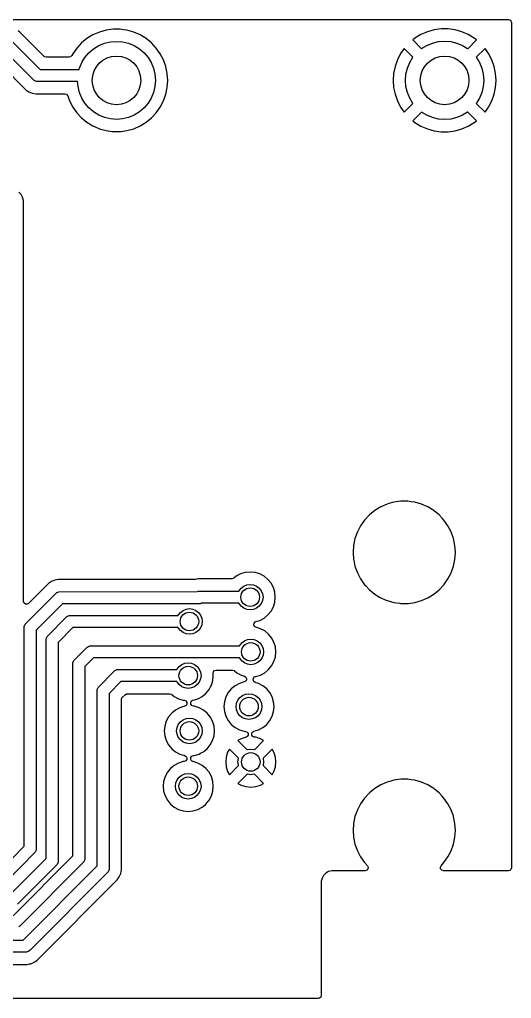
# Model space of a CAD drawing. Extents: x 68 to 141, y -145.2 to -105.
# Drawn here: x 120.76 to 141, y -145.25 to -105 of the extents above; entities that cross this region are included whole.
import ezdxf

# ---------------------------------------------------------------- set-up
doc = ezdxf.new("R2010")
doc.units = 0
doc.layers.add('BLACK', color=7, linetype='CONTINUOUS')

msp = doc.modelspace()

# ---------------------------------------------------------------- linework, layer by layer
at = {"layer": 'BLACK', "linetype": 'CONTINUOUS'}
for p, q in [((68.1245, -105.0005), (140.8755, -105.0005)), ((140.8755, -105.0005), (140.942539, -105.020185)), ((140.942539, -105.020185), (140.988294, -105.072989)), ((124.320999, -105.435567), (124.043892, -105.513209)), ((124.321006, -105.435566), (124.320999, -105.435567)), ((124.606107, -105.396379), (124.321006, -105.435566)), ((124.606108, -105.396379), (124.606107, -105.396379)), ((124.893892, -105.396379), (124.606108, -105.396379)), ((124.893893, -105.396379), (124.893892, -105.396379)), ((125.036443, -105.415972), (124.893893, -105.396379)), ((125.178994, -105.435566), (125.036443, -105.415972)), ((125.178995, -105.435566), (125.178994, -105.435566)), ((125.179, -105.435567), (125.178995, -105.435566)), ((125.456107, -105.513209), (125.179, -105.435567)), ((137.819199, -105.426901), (137.540925, -105.50487)), ((137.819205, -105.4269), (137.819199, -105.426901)), ((138.105503, -105.387549), (137.819205, -105.4269)), ((138.394497, -105.387549), (138.105503, -105.387549)), ((138.680794, -105.4269), (138.394497, -105.387549)), ((138.6808, -105.426901), (138.680794, -105.4269)), ((138.959074, -105.50487), (138.6808, -105.426901)), ((140.988294, -105.072989), (140.9995, -105.1245)), ((140.9995, -105.1245), (140.9995, -139.8755)), ((120.778414, -105.517046), (120.704729, -105.467812)), ((120.778421, -105.517052), (120.778414, -105.517046)), ((121.774548, -106.513181), (120.778421, -105.517052)), ((123.534042, -105.777394), (123.310815, -105.959002)), ((123.534046, -105.777391), (123.534042, -105.777394)), ((123.77994, -105.627859), (123.534046, -105.777391)), ((124.043892, -105.513209), (123.77994, -105.627859)), ((125.720059, -105.627859), (125.456107, -105.513209)), ((125.965953, -105.777391), (125.720059, -105.627859)), ((125.965957, -105.777394), (125.965953, -105.777391)), ((126.189184, -105.959002), (125.965957, -105.777394)), ((137.028944, -105.770159), (136.943348, -105.839795)), ((136.943348, -105.839795), (137.300514, -106.196961)), ((137.028946, -105.770158), (137.028944, -105.770159)), ((137.275871, -105.619998), (137.028946, -105.770158)), ((137.540925, -105.50487), (137.275871, -105.619998)), ((139.224128, -105.619998), (138.959074, -105.50487)), ((139.199484, -106.19696), (139.55665, -105.839795)), ((139.471054, -105.770158), (139.224128, -105.619998)), ((139.55665, -105.839795), (139.471054, -105.770158)), ((120.439074, -105.892314), (121.607736, -107.054561)), ((123.114382, -106.16933), (122.94843, -106.404431)), ((123.310815, -105.959002), (123.114382, -106.16933)), ((123.616422, -106.366422), (123.807709, -106.203048)), ((123.807709, -106.203048), (124.022198, -106.071609)), ((124.022198, -106.071609), (124.254608, -105.975341)), ((124.254608, -105.975341), (124.499217, -105.916616)), ((124.499217, -105.916616), (124.75, -105.896879)), ((124.75, -105.896879), (125.000783, -105.916616)), ((125.000783, -105.916616), (125.245392, -105.975341)), ((125.245392, -105.975341), (125.477802, -106.071609)), ((125.477802, -106.071609), (125.692291, -106.203048)), ((125.692291, -106.203048), (125.883578, -106.366422)), ((126.385617, -106.16933), (126.189184, -105.959002)), ((126.551569, -106.404431), (126.385617, -106.16933)), ((136.587933, -106.191488), (136.440867, -106.399832)), ((136.587934, -106.191488), (136.587933, -106.191488)), ((136.94696, -106.550514), (136.587934, -106.191488)), ((137.300514, -106.196961), (137.302225, -106.1955)), ((137.302225, -106.1955), (137.517963, -106.063296)), ((137.517963, -106.063296), (137.751725, -105.966468)), ((137.751725, -105.966468), (137.997757, -105.907401)), ((137.997757, -105.907401), (138.25, -105.887549)), ((138.25, -105.887549), (138.502243, -105.907401)), ((138.502243, -105.907401), (138.748275, -105.966468)), ((138.748275, -105.966468), (138.982037, -106.063296)), ((138.982037, -106.063296), (139.197775, -106.1955)), ((139.197775, -106.1955), (139.199484, -106.19696)), ((139.912064, -106.191488), (139.553038, -106.550513)), ((139.912065, -106.191488), (139.912064, -106.191488)), ((140.059136, -106.399839), (139.912065, -106.191488)), ((121.360925, -107.507685), (120.192043, -106.34522)), ((121.79519, -106.529815), (121.774548, -106.513181)), ((121.862229, -106.5495), (121.79519, -106.529815)), ((122.797855, -106.5495), (121.862229, -106.5495)), ((122.859632, -106.533015), (122.797855, -106.5495)), ((122.907953, -106.482548), (122.859632, -106.533015)), ((122.948426, -106.404437), (122.907953, -106.482548)), ((122.94843, -106.404431), (122.948426, -106.404437)), ((123.321609, -106.772198), (123.453048, -106.557709)), ((123.453048, -106.557709), (123.616422, -106.366422)), ((125.883578, -106.366422), (126.046952, -106.557709)), ((126.046952, -106.557709), (126.178391, -106.772198)), ((126.551573, -106.404437), (126.551569, -106.404431)), ((126.683975, -106.65996), (126.551573, -106.404437)), ((136.307907, -106.656434), (136.211132, -106.92873)), ((136.440863, -106.399838), (136.307907, -106.656434)), ((136.440867, -106.399832), (136.440863, -106.399838)), ((136.813296, -106.767963), (136.9455, -106.552225)), ((136.9455, -106.552225), (136.94696, -106.550514)), ((139.553038, -106.550513), (139.5545, -106.552225)), ((139.5545, -106.552225), (139.686704, -106.767963)), ((140.192092, -106.656434), (140.059136, -106.399839)), ((140.288867, -106.92873), (140.192092, -106.656434)), ((120.025451, -106.886819), (121.02158, -107.882948)), ((121.607736, -107.054561), (123.213946, -107.052071)), ((123.213946, -107.052071), (123.225341, -107.004608)), ((123.225341, -107.004608), (123.321609, -106.772198)), ((126.178391, -106.772198), (126.274659, -107.004608)), ((126.274659, -107.004608), (126.333384, -107.249217)), ((126.780346, -106.931124), (126.683974, -106.65996)), ((126.683974, -106.65996), (126.683975, -106.65996)), ((126.838897, -107.212888), (126.780346, -106.931124)), ((136.211127, -106.928746), (136.152334, -107.21168)), ((136.211132, -106.92873), (136.211127, -106.928746)), ((136.657401, -107.247757), (136.716468, -107.001725)), ((136.716468, -107.001725), (136.813296, -106.767963)), ((139.686704, -106.767963), (139.783532, -107.001725)), ((139.783532, -107.001725), (139.842599, -107.247757)), ((140.288872, -106.928746), (140.288867, -106.92873)), ((140.347665, -107.21168), (140.288872, -106.928746)), ((126.333384, -107.249217), (126.353121, -107.5)), ((126.858536, -107.5), (126.838897, -107.212888)), ((136.152333, -107.211682), (136.132613, -107.5)), ((136.152334, -107.21168), (136.152333, -107.211682)), ((136.637549, -107.5), (136.657401, -107.247757)), ((139.842599, -107.247757), (139.862451, -107.5)), ((140.347666, -107.211682), (140.347665, -107.21168)), ((140.367386, -107.5), (140.347666, -107.211682)), ((121.361107, -107.507867), (121.360925, -107.507685)), ((121.451227, -107.545196), (121.361107, -107.507867)), ((121.5, -107.55), (121.451227, -107.545196)), ((123.150612, -107.547441), (121.5, -107.55)), ((123.166616, -107.750783), (123.150612, -107.547441)), ((123.225341, -107.995392), (123.166616, -107.750783)), ((126.333384, -107.750783), (126.274659, -107.995392)), ((126.353121, -107.5), (126.333384, -107.750783)), ((126.780346, -108.068876), (126.838897, -107.787112)), ((126.838897, -107.787112), (126.858536, -107.5)), ((136.132613, -107.5), (136.152333, -107.788317)), ((136.152333, -107.788317), (136.152334, -107.788319)), ((136.152334, -107.788319), (136.211127, -108.071253)), ((136.657401, -107.752243), (136.637549, -107.5)), ((136.716468, -107.998275), (136.657401, -107.752243)), ((139.842599, -107.752243), (139.783532, -107.998275)), ((139.862451, -107.5), (139.842599, -107.752243)), ((140.288872, -108.071253), (140.347665, -107.788319)), ((140.347665, -107.788319), (140.347666, -107.788317)), ((140.347666, -107.788317), (140.367386, -107.5)), ((121.02158, -107.882948), (121.021584, -107.882951)), ((121.021584, -107.882951), (121.144498, -107.96508)), ((121.144498, -107.96508), (121.144511, -107.965087)), ((121.144511, -107.965087), (121.281082, -108.021656)), ((121.281082, -108.021656), (121.281087, -108.021658)), ((121.281087, -108.021658), (121.281091, -108.021658)), ((121.281091, -108.021658), (121.281092, -108.021659)), ((121.281092, -108.021659), (121.426079, -108.0505)), ((121.426079, -108.0505), (121.426082, -108.0505)), ((121.426082, -108.0505), (121.573917, -108.0505)), ((121.573917, -108.0505), (122.625594, -108.0505)), ((122.625594, -108.0505), (122.692633, -108.070185)), ((122.692633, -108.070185), (122.738388, -108.122989)), ((122.738388, -108.122989), (122.742434, -108.132975)), ((122.742434, -108.132975), (122.816025, -108.340039)), ((123.321609, -108.227802), (123.225341, -107.995392)), ((123.453048, -108.442291), (123.321609, -108.227802)), ((126.178391, -108.227802), (126.046952, -108.442291)), ((126.274659, -107.995392), (126.178391, -108.227802)), ((126.683973, -108.340043), (126.780346, -108.068876)), ((136.211127, -108.071253), (136.211132, -108.071269)), ((136.211132, -108.071269), (136.307907, -108.343565)), ((136.813296, -108.232037), (136.716468, -107.998275)), ((136.9455, -108.447775), (136.813296, -108.232037)), ((139.686704, -108.232037), (139.5545, -108.447775)), ((139.783532, -107.998275), (139.686704, -108.232037)), ((140.192092, -108.343565), (140.288867, -108.071269)), ((140.288867, -108.071269), (140.288872, -108.071253)), ((122.816025, -108.340039), (122.816024, -108.340039)), ((122.816024, -108.340039), (122.948426, -108.595562)), ((122.948426, -108.595562), (122.94843, -108.595568)), ((122.94843, -108.595568), (123.114382, -108.830669)), ((123.616422, -108.633578), (123.453048, -108.442291)), ((123.807709, -108.796952), (123.616422, -108.633578)), ((125.883578, -108.633578), (125.692291, -108.796952)), ((126.046952, -108.442291), (125.883578, -108.633578)), ((126.385615, -108.830672), (126.551574, -108.595561)), ((126.551574, -108.595561), (126.683973, -108.340043)), ((136.307907, -108.343565), (136.440863, -108.60016)), ((136.440863, -108.60016), (136.587934, -108.80851)), ((136.587934, -108.80851), (136.946959, -108.449484)), ((136.946959, -108.449484), (136.9455, -108.447775)), ((139.5545, -108.447775), (139.553039, -108.449485)), ((139.553039, -108.449485), (139.912064, -108.80851)), ((139.912065, -108.80851), (140.059136, -108.60016)), ((140.059136, -108.60016), (140.192092, -108.343565)), ((123.114382, -108.830669), (123.310815, -109.040997)), ((123.310815, -109.040997), (123.534042, -109.222605)), ((124.022198, -108.928391), (123.807709, -108.796952)), ((124.254608, -109.024659), (124.022198, -108.928391)), ((124.499217, -109.083384), (124.254608, -109.024659)), ((125.245392, -109.024659), (125.000783, -109.083384)), ((125.477802, -108.928391), (125.245392, -109.024659)), ((125.692291, -108.796952), (125.477802, -108.928391)), ((125.965951, -109.22261), (126.189188, -109.040994)), ((126.189188, -109.040994), (126.385615, -108.830672)), ((137.300513, -108.803037), (136.943348, -109.160203)), ((137.302225, -108.8045), (137.300513, -108.803037)), ((137.517963, -108.936704), (137.302225, -108.8045)), ((137.751725, -109.033532), (137.517963, -108.936704)), ((137.997757, -109.092599), (137.751725, -109.033532)), ((138.748275, -109.033532), (138.502243, -109.092599)), ((138.982037, -108.936704), (138.748275, -109.033532)), ((139.197775, -108.8045), (138.982037, -108.936704)), ((139.199486, -108.803038), (139.197775, -108.8045)), ((139.55665, -109.160203), (139.199486, -108.803038)), ((139.912064, -108.80851), (139.912065, -108.80851)), ((123.534042, -109.222605), (123.534046, -109.222608)), ((123.534046, -109.222608), (123.534048, -109.222609)), ((123.534048, -109.222609), (123.534049, -109.22261)), ((123.534049, -109.22261), (123.779936, -109.372138)), ((123.779936, -109.372138), (123.779938, -109.372139)), ((123.779938, -109.372139), (123.77994, -109.37214)), ((123.77994, -109.37214), (123.874995, -109.413428)), ((123.874995, -109.413428), (124.043894, -109.486791)), ((124.75, -109.103121), (124.499217, -109.083384)), ((125.000783, -109.083384), (124.75, -109.103121)), ((125.456106, -109.486791), (125.720064, -109.372138)), ((125.720064, -109.372138), (125.965951, -109.22261)), ((136.943348, -109.160203), (136.943348, -109.160204)), ((136.943348, -109.160204), (137.028938, -109.229836)), ((137.028938, -109.229836), (137.028943, -109.229839)), ((137.028943, -109.229839), (137.275871, -109.380001)), ((137.275871, -109.380001), (137.540925, -109.495129)), ((138.25, -109.112451), (137.997757, -109.092599)), ((138.502243, -109.092599), (138.25, -109.112451)), ((138.959074, -109.495129), (139.224128, -109.380001)), ((139.224128, -109.380001), (139.471054, -109.229841)), ((139.471054, -109.229841), (139.55665, -109.160203)), ((124.043894, -109.486791), (124.321006, -109.564434)), ((124.321006, -109.564434), (124.571655, -109.598885)), ((124.571655, -109.598885), (124.606107, -109.603621)), ((124.606107, -109.603621), (124.606108, -109.603621)), ((124.606108, -109.603621), (124.893893, -109.603621)), ((124.893893, -109.603621), (124.92463, -109.599396)), ((124.92463, -109.599396), (125.178994, -109.564434)), ((125.178994, -109.564434), (125.456106, -109.486791)), ((137.540925, -109.495129), (137.819199, -109.573098)), ((137.819199, -109.573098), (137.819205, -109.573099)), ((137.819205, -109.573099), (138.105503, -109.612451)), ((138.105503, -109.612451), (138.394497, -109.612451)), ((138.394497, -109.612451), (138.680794, -109.573099)), ((138.680794, -109.573099), (138.6808, -109.573098)), ((138.6808, -109.573098), (138.959074, -109.495129)), ((120.822488, -112.19278), (120.729302, -112.099594)), ((120.88838, -112.306908), (120.822488, -112.19278)), ((120.922488, -112.434202), (120.88838, -112.306908)), ((120.922488, -112.434204), (120.922488, -112.434202)), ((120.922488, -126.90797), (120.922488, -112.434204)), ((135.621382, -125.038604), (135.375853, -125.187914)), ((135.884935, -124.924128), (135.621382, -125.038604)), ((135.884936, -124.924128), (135.884935, -124.924128)), ((135.884939, -124.924126), (135.884936, -124.924128)), ((135.884942, -124.924126), (135.884939, -124.924126)), ((135.953861, -124.904815), (135.884942, -124.924126)), ((136.161635, -124.8466), (135.953861, -124.904815)), ((136.161642, -124.846599), (136.161635, -124.8466)), ((136.446321, -124.80747), (136.161642, -124.846599)), ((136.446322, -124.80747), (136.446321, -124.80747)), ((136.733678, -124.80747), (136.446322, -124.80747)), ((136.733679, -124.80747), (136.733678, -124.80747)), ((136.876018, -124.827034), (136.733679, -124.80747)), ((137.018358, -124.846599), (136.876018, -124.827034)), ((137.018359, -124.846599), (137.018358, -124.846599)), ((137.018364, -124.8466), (137.018359, -124.846599)), ((137.165578, -124.887847), (137.018364, -124.8466)), ((137.295058, -124.924126), (137.165578, -124.887847)), ((137.295061, -124.924127), (137.295058, -124.924126)), ((137.295063, -124.924128), (137.295061, -124.924127)), ((137.558617, -125.038604), (137.295063, -124.924128)), ((137.804146, -125.187914), (137.558617, -125.038604)), ((135.15295, -125.369259), (134.956812, -125.579269)), ((135.375853, -125.187914), (135.15295, -125.369259)), ((137.839867, -125.216975), (137.804146, -125.187914)), ((138.027053, -125.369262), (137.839867, -125.216975)), ((138.144554, -125.495075), (138.027053, -125.369262)), ((138.223187, -125.579269), (138.144554, -125.495075)), ((134.791098, -125.814034), (134.658894, -126.069176)), ((134.956812, -125.579269), (134.791098, -125.814034)), ((138.388901, -125.814034), (138.223187, -125.579269)), ((138.521106, -126.069176), (138.388901, -125.814034)), ((134.562666, -126.339935), (134.504201, -126.621289)), ((134.562667, -126.339932), (134.562666, -126.339935)), ((134.658894, -126.069176), (134.562667, -126.339932)), ((138.617334, -126.339938), (138.521105, -126.069176)), ((138.521105, -126.069176), (138.521106, -126.069176)), ((138.675798, -126.621284), (138.617334, -126.339938)), ((134.504201, -126.621289), (134.484592, -126.90797)), ((138.695408, -126.90797), (138.675798, -126.621284)), ((120.922488, -128.916782), (120.922488, -126.90797)), ((134.484592, -126.90797), (134.504201, -127.19465)), ((138.675798, -127.194656), (138.695408, -126.90797)), ((134.504201, -127.19465), (134.504201, -127.194654)), ((134.504201, -127.194654), (134.504202, -127.194656)), ((134.504202, -127.194656), (134.510241, -127.223716)), ((134.510241, -127.223716), (134.562666, -127.476004)), ((134.562666, -127.476004), (134.562667, -127.476007)), ((134.562667, -127.476007), (134.658894, -127.746763)), ((138.521104, -127.746767), (138.617334, -127.476002)), ((138.617334, -127.476002), (138.675798, -127.194656)), ((129.578535, -127.971353), (129.514225, -127.998666)), ((129.676178, -127.891218), (129.578535, -127.971353)), ((129.676181, -127.891216), (129.676178, -127.891218)), ((129.854741, -127.795774), (129.676181, -127.891216)), ((130.048502, -127.736997), (129.854741, -127.795774)), ((130.25, -127.717152), (130.048502, -127.736997)), ((130.451497, -127.736997), (130.25, -127.717152)), ((130.645258, -127.795774), (130.451497, -127.736997)), ((130.823818, -127.891216), (130.645258, -127.795774)), ((130.823821, -127.891218), (130.823818, -127.891216)), ((130.980334, -128.019665), (130.823821, -127.891218)), ((134.658894, -127.746763), (134.658893, -127.746763)), ((134.658893, -127.746763), (134.791098, -128.001905)), ((138.388901, -128.001906), (138.521104, -127.746767)), ((121.948955, -128.189676), (121.134169, -129.004463)), ((121.948959, -128.189673), (121.948955, -128.189676)), ((122.071873, -128.107544), (121.948959, -128.189673)), ((122.071886, -128.107537), (122.071873, -128.107544)), ((122.208457, -128.050968), (122.071886, -128.107537)), ((122.208467, -128.050965), (122.208457, -128.050968)), ((122.353455, -128.022125), (122.208467, -128.050965)), ((127.977594, -128.022125), (122.353455, -128.022125)), ((128.001785, -128.019742), (127.977594, -128.022125)), ((128.091452, -128.001906), (128.001785, -128.019742)), ((128.091454, -128.001906), (128.091452, -128.001906)), ((128.103549, -127.9995), (128.091454, -128.001906)), ((129.49987, -127.9995), (128.103549, -127.9995)), ((129.514225, -127.998666), (129.49987, -127.9995)), ((129.79328, -128.486313), (129.87709, -128.37709)), ((129.87709, -128.37709), (129.986313, -128.29328)), ((129.986313, -128.29328), (130.113505, -128.240595)), ((130.113505, -128.240595), (130.25, -128.222625)), ((130.25, -128.222625), (130.386495, -128.240595)), ((130.386495, -128.240595), (130.513688, -128.29328)), ((130.513688, -128.29328), (130.62291, -128.37709)), ((130.62291, -128.37709), (130.70672, -128.486313)), ((131.108781, -128.176178), (130.980334, -128.019665)), ((131.108783, -128.176181), (131.108781, -128.176178)), ((131.204225, -128.354741), (131.108783, -128.176181)), ((131.204225, -128.354743), (131.204225, -128.354741)), ((131.204227, -128.354746), (131.204225, -128.354743)), ((131.263002, -128.548501), (131.204227, -128.354746)), ((134.791098, -128.001905), (134.956812, -128.23667)), ((134.956812, -128.23667), (135.003458, -128.286615)), ((135.003458, -128.286615), (135.152947, -128.446678)), ((138.027053, -128.446678), (138.223189, -128.236668)), ((138.223189, -128.236668), (138.388901, -128.001906)), ((120.992318, -129.860921), (122.250598, -128.595849)), ((122.250598, -128.595849), (122.288477, -128.564762)), ((122.288477, -128.564762), (122.288482, -128.564758)), ((122.288482, -128.564758), (122.378602, -128.527429)), ((122.378602, -128.527429), (128.085529, -128.522682)), ((128.085529, -128.522682), (128.128695, -128.504803)), ((128.128695, -128.504803), (128.129136, -128.504803)), ((128.129136, -128.504803), (129.787176, -128.501048)), ((129.787176, -128.501048), (129.79328, -128.486313)), ((130.70672, -128.486313), (130.759405, -128.613505)), ((130.759405, -128.613505), (130.777375, -128.75)), ((130.777375, -128.75), (130.759405, -128.886495)), ((131.282848, -128.75), (131.263002, -128.548501)), ((131.263002, -128.951499), (131.282848, -128.75)), ((135.152947, -128.446678), (135.375853, -128.628025)), ((135.375853, -128.628025), (135.576431, -128.75)), ((135.576431, -128.75), (135.621382, -128.777335)), ((135.621382, -128.777335), (135.808237, -128.858496)), ((137.491713, -128.806395), (137.558617, -128.777335)), ((137.558617, -128.777335), (137.55862, -128.777333)), ((137.55862, -128.777333), (137.558625, -128.777331)), ((137.558625, -128.777331), (137.804147, -128.628025)), ((137.804147, -128.628025), (138.027053, -128.446678)), ((120.922804, -128.925628), (120.922488, -128.916782)), ((120.947221, -128.991092), (120.922804, -128.925628)), ((121.003154, -129.032964), (120.947221, -128.991092)), ((121.072846, -129.037948), (121.003154, -129.032964)), ((121.134169, -129.004463), (121.072846, -129.037948)), ((122.524811, -129.022543), (121.445278, -130.107905)), ((128.203615, -129.017821), (122.524811, -129.022543)), ((128.247018, -128.999842), (128.203615, -129.017821)), ((129.786101, -128.996357), (128.247018, -128.999842)), ((129.79328, -129.013688), (129.786101, -128.996357)), ((129.87709, -129.12291), (129.79328, -129.013688)), ((129.986312, -129.20672), (129.87709, -129.12291)), ((130.62291, -129.12291), (130.513688, -129.20672)), ((130.70672, -129.013688), (130.62291, -129.12291)), ((130.759405, -128.886495), (130.70672, -129.013688)), ((131.108782, -129.32382), (131.204227, -129.145254)), ((131.204227, -129.145254), (131.263002, -128.951499)), ((135.808237, -128.858496), (135.884942, -128.891814)), ((135.884942, -128.891814), (136.161642, -128.969341)), ((136.161642, -128.969341), (136.41192, -129.003741)), ((136.41192, -129.003741), (136.446321, -129.00847)), ((136.446321, -129.00847), (136.446322, -129.00847)), ((136.446322, -129.00847), (136.733679, -129.00847)), ((136.733679, -129.00847), (136.76437, -129.004251)), ((136.76437, -129.004251), (137.018358, -128.969341)), ((137.018358, -128.969341), (137.295058, -128.891814)), ((137.295058, -128.891814), (137.491713, -128.806395)), ((121.892247, -130.360992), (122.673223, -129.573223)), ((122.673223, -129.573223), (122.711102, -129.542137)), ((122.711102, -129.542137), (122.711107, -129.542133)), ((122.711107, -129.542133), (122.801227, -129.504804)), ((122.801227, -129.504804), (127.287424, -129.500449)), ((127.287424, -129.500449), (127.29328, -129.486313)), ((127.29328, -129.486313), (127.37709, -129.37709)), ((127.37709, -129.37709), (127.486313, -129.29328)), ((127.486313, -129.29328), (127.613505, -129.240595)), ((127.613505, -129.240595), (127.75, -129.222625)), ((127.75, -129.222625), (127.886495, -129.240595)), ((127.886495, -129.240595), (128.013688, -129.29328)), ((128.013688, -129.29328), (128.12291, -129.37709)), ((128.12291, -129.37709), (128.20672, -129.486313)), ((128.20672, -129.486313), (128.259405, -129.613505)), ((130.113505, -129.259405), (129.986312, -129.20672)), ((130.25, -129.277375), (130.113505, -129.259405)), ((130.386495, -129.259405), (130.25, -129.277375)), ((130.513688, -129.20672), (130.386495, -129.259405)), ((130.82382, -129.608782), (130.980334, -129.480334)), ((130.980334, -129.480334), (131.108782, -129.32382)), ((120.95, -130), (120.954804, -129.951227)), ((120.954721, -138.992102), (120.95, -130)), ((120.954804, -129.951227), (120.992133, -129.861107)), ((120.992133, -129.861107), (120.992318, -129.860921)), ((122.947811, -129.999905), (122.345278, -130.607679)), ((127.285826, -129.995693), (122.947811, -129.999905)), ((127.29328, -130.013688), (127.285826, -129.995693)), ((128.259405, -129.886495), (128.20672, -130.013688)), ((128.259405, -129.613505), (128.277375, -129.75)), ((128.277375, -129.75), (128.259405, -129.886495)), ((130.399067, -129.887759), (130.409628, -129.818692)), ((130.427524, -129.951571), (130.399067, -129.887759)), ((130.409628, -129.818692), (130.455852, -129.766298)), ((130.48596, -129.989868), (130.427524, -129.951571)), ((130.455852, -129.766298), (130.48596, -129.752548)), ((130.48596, -129.752548), (130.645254, -129.704227)), ((130.670254, -130.045773), (130.48596, -129.989868)), ((130.645254, -129.704227), (130.82382, -129.608782)), ((121.445278, -130.107905), (121.45, -139.1)), ((121.854804, -130.451227), (121.892133, -130.361107)), ((121.892133, -130.361107), (121.892247, -130.360992)), ((127.37709, -130.12291), (127.29328, -130.013688)), ((127.486312, -130.20672), (127.37709, -130.12291)), ((127.613505, -130.259405), (127.486312, -130.20672)), ((127.75, -130.277375), (127.613505, -130.259405)), ((127.886495, -130.259405), (127.75, -130.277375)), ((128.013688, -130.20672), (127.886495, -130.259405)), ((128.12291, -130.12291), (128.013688, -130.20672)), ((128.20672, -130.013688), (128.12291, -130.12291)), ((130.67026, -130.045775), (130.670254, -130.045773)), ((130.848818, -130.141216), (130.67026, -130.045775)), ((130.848821, -130.141218), (130.848818, -130.141216)), ((131.005334, -130.269665), (130.848821, -130.141218)), ((131.133781, -130.426178), (131.005334, -130.269665)), ((121.85, -130.5), (121.854804, -130.451227)), ((121.854721, -139.49201), (121.85, -130.5)), ((122.345278, -130.607679), (122.35, -139.6)), ((123.525599, -130.820848), (123.563483, -130.789757)), ((123.563483, -130.789757), (123.653603, -130.752428)), ((123.653603, -130.752428), (123.65498, -130.752428)), ((123.65498, -130.752428), (129.813456, -130.747958)), ((129.813456, -130.747958), (129.81828, -130.736313)), ((129.81828, -130.736313), (129.90209, -130.62709)), ((129.90209, -130.62709), (130.011313, -130.54328)), ((130.011313, -130.54328), (130.138505, -130.490595)), ((130.138505, -130.490595), (130.275, -130.472625)), ((130.275, -130.472625), (130.411495, -130.490595)), ((130.411495, -130.490595), (130.538688, -130.54328)), ((130.538688, -130.54328), (130.64791, -130.62709)), ((130.64791, -130.62709), (130.73172, -130.736313)), ((130.73172, -130.736313), (130.784405, -130.863505)), ((131.133783, -130.426181), (131.133781, -130.426178)), ((131.229225, -130.604741), (131.133783, -130.426181)), ((131.229225, -130.604743), (131.229225, -130.604741)), ((131.229227, -130.604746), (131.229225, -130.604743)), ((131.288002, -130.798501), (131.229227, -130.604746)), ((131.307848, -131), (131.288002, -130.798501)), ((122.992211, -131.361028), (123.525599, -130.820848)), ((130.784405, -131.136495), (130.73172, -131.263688)), ((130.784405, -130.863505), (130.802375, -131)), ((130.802375, -131), (130.784405, -131.136495)), ((131.229227, -131.395254), (131.288002, -131.201499)), ((131.288002, -131.201499), (131.307848, -131)), ((122.95, -131.5), (122.954804, -131.451227)), ((122.95471, -139.381862), (122.95, -131.5)), ((122.954804, -131.451227), (122.992133, -131.361107)), ((122.992133, -131.361107), (122.992211, -131.361028)), ((123.800602, -131.247553), (123.445289, -131.607392)), ((123.445289, -131.607392), (123.45, -139.48995)), ((129.80979, -131.243192), (123.800602, -131.247553)), ((127.24328, -131.711313), (127.32709, -131.60209)), ((127.32709, -131.60209), (127.436313, -131.51828)), ((127.436313, -131.51828), (127.563505, -131.465595)), ((127.563505, -131.465595), (127.7, -131.447625)), ((127.7, -131.447625), (127.836495, -131.465595)), ((127.836495, -131.465595), (127.963688, -131.51828)), ((127.963688, -131.51828), (128.07291, -131.60209)), ((128.07291, -131.60209), (128.15672, -131.711313)), ((129.81828, -131.263688), (129.80979, -131.243192)), ((129.90209, -131.37291), (129.81828, -131.263688)), ((130.011312, -131.45672), (129.90209, -131.37291)), ((130.138505, -131.509405), (130.011312, -131.45672)), ((130.275, -131.527375), (130.138505, -131.509405)), ((130.411495, -131.509405), (130.275, -131.527375)), ((130.538688, -131.45672), (130.411495, -131.509405)), ((130.64791, -131.37291), (130.538688, -131.45672)), ((130.73172, -131.263688), (130.64791, -131.37291)), ((131.005334, -131.730334), (131.133782, -131.57382)), ((131.133782, -131.57382), (131.229227, -131.395254)), ((123.992229, -132.46101), (124.648223, -131.798224)), ((124.648223, -131.798224), (124.686102, -131.767137)), ((124.686102, -131.767137), (124.686107, -131.767133)), ((124.686107, -131.767133), (124.776227, -131.729804)), ((124.776227, -131.729804), (127.237295, -131.72576)), ((127.237295, -131.72576), (127.24328, -131.711313)), ((128.15672, -131.711313), (128.209405, -131.838505)), ((128.209405, -131.838505), (128.227375, -131.975)), ((128.227375, -131.975), (128.209405, -132.111495)), ((128.713002, -132.176499), (128.732848, -131.975)), ((128.723913, -131.884279), (128.736932, -131.815633)), ((128.732848, -131.975), (128.723913, -131.884279)), ((128.736932, -131.815633), (128.784997, -131.764923)), ((128.784997, -131.764923), (128.847316, -131.748125)), ((128.847316, -131.748125), (129.521976, -131.748125)), ((129.521976, -131.748125), (129.589015, -131.76781)), ((129.589015, -131.76781), (129.600641, -131.776272)), ((129.600641, -131.776272), (129.701178, -131.858781)), ((129.701178, -131.858781), (129.701181, -131.858783)), ((129.701181, -131.858783), (129.879741, -131.954225)), ((129.879741, -131.954225), (129.879743, -131.954225)), ((129.879743, -131.954225), (129.879746, -131.954227)), ((129.879746, -131.954227), (130.016055, -131.995576)), ((130.016055, -131.995576), (130.074493, -132.033873)), ((130.428835, -132.030853), (130.470751, -132.014145)), ((130.470751, -132.014145), (130.476489, -132.013002)), ((130.476489, -132.013002), (130.476499, -132.013002)), ((130.476499, -132.013002), (130.670254, -131.954227)), ((130.670254, -131.954227), (130.84882, -131.858782)), ((130.84882, -131.858782), (131.005334, -131.730334)), ((124.923057, -132.224838), (124.445298, -132.707546)), ((127.235969, -132.221038), (124.923057, -132.224838)), ((127.24328, -132.238688), (127.235969, -132.221038)), ((127.32709, -132.34791), (127.24328, -132.238688)), ((127.436312, -132.43172), (127.32709, -132.34791)), ((128.07291, -132.34791), (127.963688, -132.43172)), ((128.15672, -132.238688), (128.07291, -132.34791)), ((128.209405, -132.111495), (128.15672, -132.238688)), ((128.616297, -132.441216), (128.654225, -132.370258)), ((128.654225, -132.370257), (128.654227, -132.370254)), ((128.654225, -132.370258), (128.654225, -132.370257)), ((128.654227, -132.370254), (128.713002, -132.176499)), ((129.626178, -132.391218), (129.469665, -132.519665)), ((129.626181, -132.391216), (129.626178, -132.391218)), ((129.804741, -132.295774), (129.626181, -132.391216)), ((129.998512, -132.236994), (129.804741, -132.295774)), ((130.00426, -132.235851), (129.998512, -132.236994)), ((130.046165, -132.219146), (130.00426, -132.235851)), ((130.092389, -132.166752), (130.046165, -132.219146)), ((130.074493, -132.033873), (130.102949, -132.097685)), ((130.102949, -132.097685), (130.092389, -132.166752)), ((130.372049, -132.152313), (130.38261, -132.083246)), ((130.400506, -132.216126), (130.372049, -132.152313)), ((130.38261, -132.083246), (130.428835, -132.030853)), ((130.458944, -132.254423), (130.400506, -132.216126)), ((130.595255, -132.295773), (130.458944, -132.254423)), ((130.773818, -132.391216), (130.595255, -132.295773)), ((130.773821, -132.391218), (130.773818, -132.391216)), ((130.930334, -132.519665), (130.773821, -132.391218)), ((123.95, -132.6), (123.954804, -132.551227)), ((123.954701, -139.791889), (123.95, -132.6)), ((123.954804, -132.551227), (123.992133, -132.461107)), ((123.992133, -132.461107), (123.992229, -132.46101)), ((124.445298, -132.707546), (124.45, -139.9)), ((124.986819, -132.874548), (125.099548, -132.761819)), ((125.099548, -132.761819), (125.160871, -132.728334)), ((125.160871, -132.728334), (125.187229, -132.7255)), ((125.187229, -132.7255), (126.94987, -132.7255)), ((126.94987, -132.7255), (127.016909, -132.745185)), ((127.016909, -132.745185), (127.028535, -132.753647)), ((127.028535, -132.753647), (127.126178, -132.833781)), ((127.563505, -132.484405), (127.436312, -132.43172)), ((127.7, -132.502375), (127.563505, -132.484405)), ((127.836495, -132.484405), (127.7, -132.502375)), ((127.963688, -132.43172), (127.836495, -132.484405)), ((128.273821, -132.833781), (128.371465, -132.753647)), ((128.371465, -132.753647), (128.430334, -132.705334)), ((128.430334, -132.705334), (128.558782, -132.54882)), ((128.558782, -132.54882), (128.616297, -132.441216)), ((129.341216, -132.676181), (129.245774, -132.854741)), ((129.341218, -132.676178), (129.341216, -132.676181)), ((129.469665, -132.519665), (129.341218, -132.676178)), ((129.82709, -132.87709), (129.936313, -132.79328)), ((129.936313, -132.79328), (130.063505, -132.740595)), ((130.063505, -132.740595), (130.2, -132.722625)), ((130.2, -132.722625), (130.336495, -132.740595)), ((130.336495, -132.740595), (130.463688, -132.79328)), ((130.463688, -132.79328), (130.57291, -132.87709)), ((131.058781, -132.676178), (130.930334, -132.519665)), ((131.058783, -132.676181), (131.058781, -132.676178)), ((131.154225, -132.854741), (131.058783, -132.676181)), ((124.9505, -132.962229), (124.970185, -132.89519)), ((124.9505, -139.97392), (124.9505, -132.962229)), ((124.970185, -132.89519), (124.986819, -132.874548)), ((127.126178, -132.833781), (127.126181, -132.833783)), ((127.126181, -132.833783), (127.304741, -132.929225)), ((127.304741, -132.929225), (127.304743, -132.929225)), ((127.304743, -132.929225), (127.304746, -132.929227)), ((127.304746, -132.929227), (127.498501, -132.988002)), ((127.498501, -132.988002), (127.537257, -132.991819)), ((127.537257, -132.991819), (127.602045, -133.017979)), ((127.610407, -133.205218), (127.554069, -133.234371)), ((127.602045, -133.017979), (127.642404, -133.075013)), ((127.645521, -133.144813), (127.610407, -133.205218)), ((127.642404, -133.075013), (127.645521, -133.144813)), ((127.804478, -133.080183), (127.839594, -133.019779)), ((127.807594, -133.149983), (127.804478, -133.080183)), ((127.847953, -133.207018), (127.807594, -133.149983)), ((127.839594, -133.019779), (127.895931, -132.990631)), ((127.912739, -133.23318), (127.847953, -133.207018)), ((127.89567, -132.98977), (127.900329, -132.988356)), ((127.895931, -132.990631), (127.89567, -132.98977)), ((127.900329, -132.988356), (127.900715, -132.988157)), ((127.900715, -132.988157), (127.901481, -132.988003)), ((127.901481, -132.988003), (127.901499, -132.988002)), ((127.901499, -132.988002), (128.095254, -132.929227)), ((128.095254, -132.929227), (128.129604, -132.910867)), ((128.129604, -132.910867), (128.273818, -132.833783)), ((128.273818, -132.833783), (128.273821, -132.833781)), ((129.186997, -133.048502), (129.167152, -133.25)), ((129.245774, -132.854741), (129.186997, -133.048502)), ((129.672625, -133.25), (129.690595, -133.113505)), ((129.690595, -133.113505), (129.74328, -132.986313)), ((129.74328, -132.986313), (129.82709, -132.87709)), ((130.57291, -132.87709), (130.65672, -132.986313)), ((130.65672, -132.986313), (130.709405, -133.113505)), ((130.709405, -133.113505), (130.727375, -133.25)), ((131.154225, -132.854743), (131.154225, -132.854741)), ((131.154227, -132.854746), (131.154225, -132.854743)), ((131.213002, -133.048501), (131.154227, -132.854746)), ((131.232848, -133.25), (131.213002, -133.048501)), ((127.019665, -133.519665), (126.891218, -133.676178)), ((127.176178, -133.391218), (127.019665, -133.519665)), ((127.176181, -133.391216), (127.176178, -133.391218)), ((127.354741, -133.295774), (127.176181, -133.391216)), ((127.548512, -133.236994), (127.354741, -133.295774)), ((127.549305, -133.236837), (127.548512, -133.236994)), ((127.549691, -133.236637), (127.549305, -133.236837)), ((127.55433, -133.23523), (127.549691, -133.236637)), ((127.554069, -133.234371), (127.55433, -133.23523)), ((127.951497, -133.236997), (127.912739, -133.23318)), ((128.145258, -133.295774), (127.951497, -133.236997)), ((128.323818, -133.391216), (128.145258, -133.295774)), ((128.323821, -133.391218), (128.323818, -133.391216)), ((128.480334, -133.519665), (128.323821, -133.391218)), ((128.608781, -133.676178), (128.480334, -133.519665)), ((129.167152, -133.25), (129.186997, -133.451497)), ((129.186997, -133.451497), (129.245774, -133.645258)), ((129.690595, -133.386495), (129.672625, -133.25)), ((129.74328, -133.513688), (129.690595, -133.386495)), ((129.82709, -133.62291), (129.74328, -133.513688)), ((129.936312, -133.70672), (129.82709, -133.62291)), ((130.57291, -133.62291), (130.463688, -133.70672)), ((130.65672, -133.513688), (130.57291, -133.62291)), ((130.709405, -133.386495), (130.65672, -133.513688)), ((130.727375, -133.25), (130.709405, -133.386495)), ((131.154227, -133.645254), (131.213002, -133.451499)), ((131.213002, -133.451499), (131.232848, -133.25)), ((126.795774, -133.854741), (126.736997, -134.048502)), ((126.891216, -133.676181), (126.795774, -133.854741)), ((126.891218, -133.676178), (126.891216, -133.676181)), ((127.240595, -134.113505), (127.29328, -133.986313)), ((127.29328, -133.986313), (127.37709, -133.87709)), ((127.37709, -133.87709), (127.486313, -133.79328)), ((127.486313, -133.79328), (127.613505, -133.740595)), ((127.613505, -133.740595), (127.75, -133.722625)), ((127.75, -133.722625), (127.886495, -133.740595)), ((127.886495, -133.740595), (128.013688, -133.79328)), ((128.013688, -133.79328), (128.12291, -133.87709)), ((128.12291, -133.87709), (128.20672, -133.986313)), ((128.20672, -133.986313), (128.259405, -134.113505)), ((128.608783, -133.676181), (128.608781, -133.676178)), ((128.704225, -133.854741), (128.608783, -133.676181)), ((128.704225, -133.854743), (128.704225, -133.854741)), ((128.704227, -133.854746), (128.704225, -133.854743)), ((128.763002, -134.048501), (128.704227, -133.854746)), ((129.245774, -133.645258), (129.341216, -133.823818)), ((129.341216, -133.823818), (129.341218, -133.823821)), ((129.341218, -133.823821), (129.469665, -133.980334)), ((129.469665, -133.980334), (129.626178, -134.108781)), ((130.063505, -133.759405), (129.936312, -133.70672)), ((130.2, -133.777375), (130.063505, -133.759405)), ((130.336495, -133.759405), (130.2, -133.777375)), ((130.463688, -133.70672), (130.336495, -133.759405)), ((130.77382, -134.108782), (130.930334, -133.980334)), ((130.930334, -133.980334), (131.058782, -133.82382)), ((131.058782, -133.82382), (131.137698, -133.676178)), ((131.137698, -133.676178), (131.154225, -133.645258)), ((131.154225, -133.645257), (131.154227, -133.645254)), ((131.154225, -133.645258), (131.154225, -133.645257)), ((126.736997, -134.048502), (126.717152, -134.25)), ((126.717152, -134.25), (126.736997, -134.451497)), ((127.222625, -134.25), (127.240595, -134.113505)), ((127.240595, -134.386495), (127.222625, -134.25)), ((127.29328, -134.513688), (127.240595, -134.386495)), ((128.259405, -134.386495), (128.20672, -134.513688)), ((128.259405, -134.113505), (128.277375, -134.25)), ((128.277375, -134.25), (128.259405, -134.386495)), ((128.782848, -134.25), (128.763002, -134.048501)), ((128.763002, -134.451499), (128.782848, -134.25)), ((129.626178, -134.108781), (129.626181, -134.108783)), ((129.626181, -134.108783), (129.804741, -134.204225)), ((129.804741, -134.204225), (129.804743, -134.204225)), ((129.804743, -134.204225), (129.804746, -134.204227)), ((129.804746, -134.204227), (129.998501, -134.263002)), ((129.998501, -134.263002), (130.055699, -134.268635)), ((130.055699, -134.268635), (130.120485, -134.294795)), ((130.120485, -134.294795), (130.160845, -134.351829)), ((130.163962, -134.421629), (130.128848, -134.482034)), ((130.160845, -134.351829), (130.163962, -134.421629)), ((130.31107, -134.353873), (130.346185, -134.293468)), ((130.314187, -134.423673), (130.31107, -134.353873)), ((130.354545, -134.480708), (130.314187, -134.423673)), ((130.346185, -134.293468), (130.396499, -134.267504)), ((130.39567, -134.26477), (130.401497, -134.263002)), ((130.396499, -134.267504), (130.39567, -134.26477)), ((130.401497, -134.263002), (130.401499, -134.263002)), ((130.401499, -134.263002), (130.595254, -134.204227)), ((130.595254, -134.204227), (130.77382, -134.108782)), ((126.736997, -134.451497), (126.795774, -134.645258)), ((126.795774, -134.645258), (126.891216, -134.823818)), ((126.891216, -134.823818), (126.891218, -134.823821)), ((126.891218, -134.823821), (127.019665, -134.980334)), ((127.37709, -134.62291), (127.29328, -134.513688)), ((127.486312, -134.70672), (127.37709, -134.62291)), ((127.613505, -134.759405), (127.486312, -134.70672)), ((127.75, -134.777375), (127.613505, -134.759405)), ((127.886495, -134.759405), (127.75, -134.777375)), ((128.013688, -134.70672), (127.886495, -134.759405)), ((128.12291, -134.62291), (128.013688, -134.70672)), ((128.20672, -134.513688), (128.12291, -134.62291)), ((128.480334, -134.980334), (128.608782, -134.82382)), ((128.608782, -134.82382), (128.704227, -134.645254)), ((128.704227, -134.645254), (128.763002, -134.451499)), ((129.879942, -134.571235), (129.746248, -134.642695)), ((129.746248, -134.642695), (130.124817, -135.021264)), ((130.079429, -134.510721), (129.879942, -134.571235)), ((130.128848, -134.482034), (130.078663, -134.508198)), ((130.078663, -134.508198), (130.079429, -134.510721)), ((130.419332, -134.506869), (130.354545, -134.480708)), ((130.476403, -134.51249), (130.419332, -134.506869)), ((130.425182, -135.021264), (130.80375, -134.642695)), ((130.670063, -134.571237), (130.476403, -134.51249)), ((130.80375, -134.642694), (130.670063, -134.571237)), ((130.80375, -134.642695), (130.80375, -134.642694)), ((127.019665, -134.980334), (127.176178, -135.108781)), ((127.176178, -135.108781), (127.176181, -135.108783)), ((127.176181, -135.108783), (127.354741, -135.204225)), ((127.354741, -135.204225), (127.354743, -135.204225)), ((127.354743, -135.204225), (127.354746, -135.204227)), ((127.354746, -135.204227), (127.548501, -135.263002)), ((127.951499, -135.263002), (128.145254, -135.204227)), ((128.145254, -135.204227), (128.206582, -135.171447)), ((128.206582, -135.171447), (128.323818, -135.108783)), ((128.323818, -135.108783), (128.323821, -135.108781)), ((128.323821, -135.108781), (128.355867, -135.082482)), ((128.355867, -135.082482), (128.480334, -134.980334)), ((129.321235, -135.129942), (129.26249, -135.323596)), ((129.392695, -134.996248), (129.321235, -135.129942)), ((129.771264, -135.374817), (129.392695, -134.996248)), ((130.124817, -135.021264), (130.138505, -135.015595)), ((130.138505, -135.015595), (130.275, -134.997625)), ((130.275, -134.997625), (130.411495, -135.015595)), ((130.411495, -135.015595), (130.425182, -135.021264)), ((131.157304, -134.996247), (130.778734, -135.374816)), ((131.228762, -135.129936), (131.157304, -134.996247)), ((131.287509, -135.323596), (131.228762, -135.129936)), ((127.304741, -135.570774), (127.126181, -135.666216)), ((127.498502, -135.511997), (127.304741, -135.570774)), ((127.53726, -135.50818), (127.498502, -135.511997)), ((127.601181, -135.482697), (127.53726, -135.50818)), ((127.548501, -135.263002), (127.548514, -135.263003)), ((127.548514, -135.263003), (127.549288, -135.263158)), ((127.549288, -135.263158), (127.549663, -135.263354)), ((127.549663, -135.263354), (127.55433, -135.26477)), ((127.55433, -135.26477), (127.554061, -135.265654)), ((127.554061, -135.265654), (127.611201, -135.295539)), ((127.642043, -135.426023), (127.601181, -135.482697)), ((127.611201, -135.295539), (127.645779, -135.356253)), ((127.645779, -135.356253), (127.642043, -135.426023)), ((127.804217, -135.418732), (127.80796, -135.348963)), ((127.838788, -135.47945), (127.804217, -135.418732)), ((127.80796, -135.348963), (127.84883, -135.292293)), ((127.895937, -135.509347), (127.838788, -135.47945)), ((127.84883, -135.292293), (127.912741, -135.266819)), ((127.89567, -135.51023), (127.895937, -135.509347)), ((127.900321, -135.511641), (127.89567, -135.51023)), ((127.900698, -135.511838), (127.900321, -135.511641)), ((127.90149, -135.511995), (127.900698, -135.511838)), ((128.095258, -135.570774), (127.90149, -135.511995)), ((127.912741, -135.266819), (127.951499, -135.263002)), ((128.273818, -135.666216), (128.095258, -135.570774)), ((129.26249, -135.323596), (129.242654, -135.525)), ((129.242654, -135.525), (129.26249, -135.726403)), ((129.747625, -135.525), (129.765595, -135.388505)), ((129.765595, -135.661495), (129.747625, -135.525)), ((129.765595, -135.388505), (129.771264, -135.374817)), ((130.778734, -135.374816), (130.784405, -135.388505)), ((130.784405, -135.388505), (130.802375, -135.525)), ((130.802375, -135.525), (130.784405, -135.661495)), ((131.307345, -135.525), (131.287509, -135.323596)), ((131.287509, -135.726403), (131.307345, -135.525)), ((126.841216, -135.951181), (126.745774, -136.129741)), ((126.841218, -135.951178), (126.841216, -135.951181)), ((126.969665, -135.794665), (126.841218, -135.951178)), ((127.126178, -135.666218), (126.969665, -135.794665)), ((127.126181, -135.666216), (127.126178, -135.666218)), ((127.436313, -136.06828), (127.563505, -136.015595)), ((127.563505, -136.015595), (127.7, -135.997625)), ((127.7, -135.997625), (127.836495, -136.015595)), ((127.836495, -136.015595), (127.963688, -136.06828)), ((128.273821, -135.666218), (128.273818, -135.666216)), ((128.430334, -135.794665), (128.273821, -135.666218)), ((128.558781, -135.951178), (128.430334, -135.794665)), ((128.558783, -135.951181), (128.558781, -135.951178)), ((128.654225, -136.129741), (128.558783, -135.951181)), ((129.26249, -135.726403), (129.321237, -135.920063)), ((129.321237, -135.920063), (129.392694, -136.05375)), ((129.392695, -136.05375), (129.771264, -135.675181)), ((130.124817, -136.028735), (129.746247, -136.407304)), ((129.771264, -135.675181), (129.765595, -135.661495)), ((130.138505, -136.034405), (130.124817, -136.028735)), ((130.275, -136.052375), (130.138505, -136.034405)), ((130.411495, -136.034405), (130.275, -136.052375)), ((130.425183, -136.028735), (130.411495, -136.034405)), ((130.803751, -136.407303), (130.425183, -136.028735)), ((130.784405, -135.661495), (130.778735, -135.675182)), ((130.778735, -135.675182), (131.157304, -136.053751)), ((131.157304, -136.053751), (131.228763, -135.920061)), ((131.228763, -135.920061), (131.287509, -135.726403)), ((126.686997, -136.323502), (126.667152, -136.525)), ((126.745774, -136.129741), (126.686997, -136.323502)), ((127.172625, -136.525), (127.190595, -136.388505)), ((127.190595, -136.388505), (127.24328, -136.261313)), ((127.24328, -136.261313), (127.32709, -136.15209)), ((127.32709, -136.15209), (127.436313, -136.06828)), ((127.963688, -136.06828), (128.07291, -136.15209)), ((128.07291, -136.15209), (128.15672, -136.261313)), ((128.15672, -136.261313), (128.209405, -136.388505)), ((128.209405, -136.388505), (128.227375, -136.525)), ((128.654225, -136.129743), (128.654225, -136.129741)), ((128.654227, -136.129746), (128.654225, -136.129743)), ((128.713002, -136.323501), (128.654227, -136.129746)), ((128.732848, -136.525), (128.713002, -136.323501)), ((129.392694, -136.05375), (129.392695, -136.05375)), ((129.746247, -136.407304), (129.879936, -136.478762)), ((130.670061, -136.478763), (130.803751, -136.407303)), ((135.884935, -136.354128), (135.621382, -136.468604)), ((135.884936, -136.354128), (135.884935, -136.354128)), ((135.884939, -136.354126), (135.884936, -136.354128)), ((135.884942, -136.354126), (135.884939, -136.354126)), ((135.994241, -136.323502), (135.884942, -136.354126)), ((136.161635, -136.2766), (135.994241, -136.323502)), ((136.161642, -136.276599), (136.161635, -136.2766)), ((136.446321, -136.23747), (136.161642, -136.276599)), ((136.446322, -136.23747), (136.446321, -136.23747)), ((136.733678, -136.23747), (136.446322, -136.23747)), ((136.733679, -136.23747), (136.733678, -136.23747)), ((136.876018, -136.257034), (136.733679, -136.23747)), ((137.018358, -136.276599), (136.876018, -136.257034)), ((137.018359, -136.276599), (137.018358, -136.276599)), ((137.018364, -136.2766), (137.018359, -136.276599)), ((137.165578, -136.317847), (137.018364, -136.2766)), ((137.295058, -136.354126), (137.165578, -136.317847)), ((137.295061, -136.354127), (137.295058, -136.354126)), ((137.295063, -136.354128), (137.295061, -136.354127)), ((137.558617, -136.468604), (137.295063, -136.354128)), ((126.667152, -136.525), (126.686997, -136.726497)), ((126.686997, -136.726497), (126.745774, -136.920258)), ((127.190595, -136.661495), (127.172625, -136.525)), ((127.24328, -136.788688), (127.190595, -136.661495)), ((127.32709, -136.89791), (127.24328, -136.788688)), ((128.15672, -136.788688), (128.07291, -136.89791)), ((128.209405, -136.661495), (128.15672, -136.788688)), ((128.227375, -136.525), (128.209405, -136.661495)), ((128.654227, -136.920254), (128.713002, -136.726499)), ((128.713002, -136.726499), (128.732848, -136.525)), ((129.879936, -136.478762), (130.073596, -136.537509)), ((130.073596, -136.537509), (130.275, -136.557345)), ((130.275, -136.557345), (130.476403, -136.537509)), ((130.476403, -136.537509), (130.670061, -136.478763)), ((135.15295, -136.799259), (134.956812, -137.009269)), ((135.375853, -136.617914), (135.15295, -136.799259)), ((135.621382, -136.468604), (135.375853, -136.617914)), ((137.804146, -136.617914), (137.558617, -136.468604)), ((137.839867, -136.646975), (137.804146, -136.617914)), ((138.027053, -136.799262), (137.839867, -136.646975)), ((138.136452, -136.9164), (138.027053, -136.799262)), ((126.745774, -136.920258), (126.841216, -137.098818)), ((126.841216, -137.098818), (126.841218, -137.098821)), ((126.841218, -137.098821), (126.969665, -137.255334)), ((127.436312, -136.98172), (127.32709, -136.89791)), ((127.563505, -137.034405), (127.436312, -136.98172)), ((127.7, -137.052375), (127.563505, -137.034405)), ((127.836495, -137.034405), (127.7, -137.052375)), ((127.963688, -136.98172), (127.836495, -137.034405)), ((128.07291, -136.89791), (127.963688, -136.98172)), ((128.430334, -137.255334), (128.558782, -137.09882)), ((128.558782, -137.09882), (128.654227, -136.920254)), ((134.791098, -137.244034), (134.658894, -137.499176)), ((134.956812, -137.009269), (134.791098, -137.244034)), ((138.223187, -137.009269), (138.136452, -136.9164)), ((138.388901, -137.244034), (138.223187, -137.009269)), ((138.521106, -137.499176), (138.388901, -137.244034)), ((126.969665, -137.255334), (127.126178, -137.383781)), ((127.126178, -137.383781), (127.126181, -137.383783)), ((127.126181, -137.383783), (127.304741, -137.479225)), ((127.304741, -137.479225), (127.304743, -137.479225)), ((127.304743, -137.479225), (127.304746, -137.479227)), ((127.304746, -137.479227), (127.498501, -137.538002)), ((127.498501, -137.538002), (127.7, -137.557848)), ((127.7, -137.557848), (127.901499, -137.538002)), ((127.901499, -137.538002), (128.095254, -137.479227)), ((128.095254, -137.479227), (128.096772, -137.478416)), ((128.096772, -137.478416), (128.273818, -137.383783)), ((128.273818, -137.383783), (128.273821, -137.383781)), ((128.273821, -137.383781), (128.310429, -137.353738)), ((128.310429, -137.353738), (128.430334, -137.255334)), ((134.658894, -137.499176), (134.562667, -137.769932)), ((138.521398, -137.5), (138.521105, -137.499176)), ((138.521105, -137.499176), (138.521106, -137.499176)), ((138.612943, -137.757584), (138.521398, -137.5)), ((134.504201, -138.051289), (134.484592, -138.33797)), ((134.562666, -137.769935), (134.504201, -138.051289)), ((134.562667, -137.769932), (134.562666, -137.769935)), ((138.617334, -137.769938), (138.612943, -137.757584)), ((138.675798, -138.051284), (138.617334, -137.769938)), ((138.695408, -138.33797), (138.675798, -138.051284)), ((134.484592, -138.33797), (134.504201, -138.62465)), ((138.675798, -138.624656), (138.695408, -138.33797)), ((134.504201, -138.62465), (134.504201, -138.624654)), ((134.504201, -138.624654), (134.504202, -138.624656)), ((134.504202, -138.624656), (134.518443, -138.693186)), ((134.518443, -138.693186), (134.562666, -138.906004)), ((138.617334, -138.906002), (138.675798, -138.624656)), ((119.902606, -140.050024), (120.954721, -138.992102)), ((121.407685, -139.239074), (120.176777, -140.476777)), ((121.407867, -139.238893), (121.407685, -139.239074)), ((121.445196, -139.148773), (121.407867, -139.238893)), ((121.45, -139.1), (121.445196, -139.148773)), ((134.562666, -138.906004), (134.562667, -138.906007)), ((134.562667, -138.906007), (134.658894, -139.176763)), ((134.658894, -139.176763), (134.658893, -139.176763)), ((134.658893, -139.176763), (134.791098, -139.431905)), ((138.388901, -139.431906), (138.521104, -139.176767)), ((138.521104, -139.176767), (138.617334, -138.906002)), ((120.402758, -140.950022), (121.854721, -139.49201)), ((120.492891, -141.850014), (122.95471, -139.381862)), ((123.407478, -139.629231), (120.766727, -142.276777)), ((122.345197, -139.648772), (122.307868, -139.738892)), ((122.35, -139.6), (122.345197, -139.648762)), ((122.345197, -139.648762), (122.345197, -139.648772)), ((123.407867, -139.628843), (123.407478, -139.629231)), ((123.445196, -139.538723), (123.407867, -139.628843)), ((123.45, -139.48995), (123.445196, -139.538723)), ((134.791098, -139.431905), (134.956812, -139.66667)), ((138.223189, -139.666668), (138.388901, -139.431906)), ((122.307868, -139.738892), (120.676777, -141.376777)), ((120.902992, -142.850015), (123.954701, -139.791889)), ((124.407391, -140.039368), (121.176777, -143.276777)), ((124.407867, -140.038893), (124.407391, -140.039368)), ((124.445196, -139.948773), (124.407867, -140.038893)), ((124.45, -139.9), (124.445196, -139.948773)), ((124.921658, -140.118913), (124.938627, -140.033608)), ((124.938627, -140.033608), (124.9505, -139.97392)), ((133.4788, -140.033608), (133.364674, -140.0995)), ((133.606096, -139.9995), (133.4788, -140.033608)), ((134.982178, -139.9995), (133.606096, -139.9995)), ((134.956812, -139.66667), (135.072801, -139.790863)), ((134.986796, -139.999414), (134.982178, -139.9995)), ((135.053056, -139.977246), (134.986796, -139.999414)), ((135.096813, -139.922775), (135.053056, -139.977246)), ((135.072801, -139.790863), (135.104173, -139.853294)), ((135.104173, -139.853294), (135.096813, -139.922775)), ((138.075084, -139.857853), (138.104109, -139.794297)), ((138.085028, -139.927011), (138.075084, -139.857853)), ((138.130783, -139.979815), (138.085028, -139.927011)), ((138.104109, -139.794297), (138.107199, -139.790863)), ((138.107199, -139.790863), (138.223187, -139.66667)), ((138.197822, -139.9995), (138.130783, -139.979815)), ((140.8755, -139.9995), (138.197822, -139.9995)), ((138.223186, -139.66667), (138.223189, -139.666668)), ((138.223187, -139.66667), (138.223186, -139.66667)), ((140.927011, -139.988294), (140.8755, -139.9995)), ((140.979815, -139.942539), (140.927011, -139.988294)), ((140.9995, -139.8755), (140.979815, -139.942539)), ((121.478416, -143.682952), (124.782951, -140.378416)), ((124.782951, -140.378416), (124.865084, -140.255495)), ((124.865084, -140.255495), (124.921658, -140.118913)), ((133.205596, -140.306812), (133.171488, -140.434108)), ((133.171488, -140.434108), (133.171488, -145.1255)), ((133.271488, -140.192686), (133.205596, -140.306812)), ((133.27149, -140.192683), (133.271488, -140.192686)), ((133.364671, -140.099502), (133.27149, -140.192683)), ((133.364674, -140.0995), (133.364671, -140.099502)), ((120.766727, -142.276777), (120.728847, -142.307862)), ((90.548617, -142.854788), (120.902992, -142.850015)), ((121.176777, -143.276777), (121.138897, -143.307862)), ((121.048773, -143.345196), (90.5, -143.35)), ((121.138893, -143.307867), (121.048773, -143.345196)), ((121.138897, -143.307862), (121.138893, -143.307867)), ((121.429071, -143.715921), (121.478416, -143.682952)), ((81.326082, -143.8505), (121.07392, -143.8505)), ((121.07392, -143.8505), (121.171462, -143.831096)), ((121.171462, -143.831096), (121.218913, -143.821658)), ((121.218913, -143.821658), (121.355495, -143.765084)), ((121.355495, -143.765084), (121.404729, -143.732186)), ((121.404729, -143.732186), (121.404734, -143.732183)), ((121.404734, -143.732183), (121.429071, -143.715921)), ((133.047488, -145.2495), (75.896488, -145.2495)), ((133.098999, -145.238294), (133.047488, -145.2495)), ((133.151803, -145.192539), (133.098999, -145.238294)), ((133.171488, -145.1255), (133.151803, -145.192539))]:
    msp.add_line(p, q, dxfattribs=at)
at = {"layer": 'BLACK'}
for centre, radius in [((124.75, -107.5), 1), ((138.25, -107.5), 1), ((130.25, -128.75), 0.381), ((127.75, -129.75), 0.381), ((130.275, -131), 0.381), ((127.7, -131.975), 0.381), ((130.2, -133.25), 0.381), ((127.75, -134.25), 0.381), ((130.275, -135.525), 0.381), ((127.7, -136.525), 0.381)]:
    msp.add_circle(centre, radius, dxfattribs=at)

doc.saveas('drawing.dxf')
